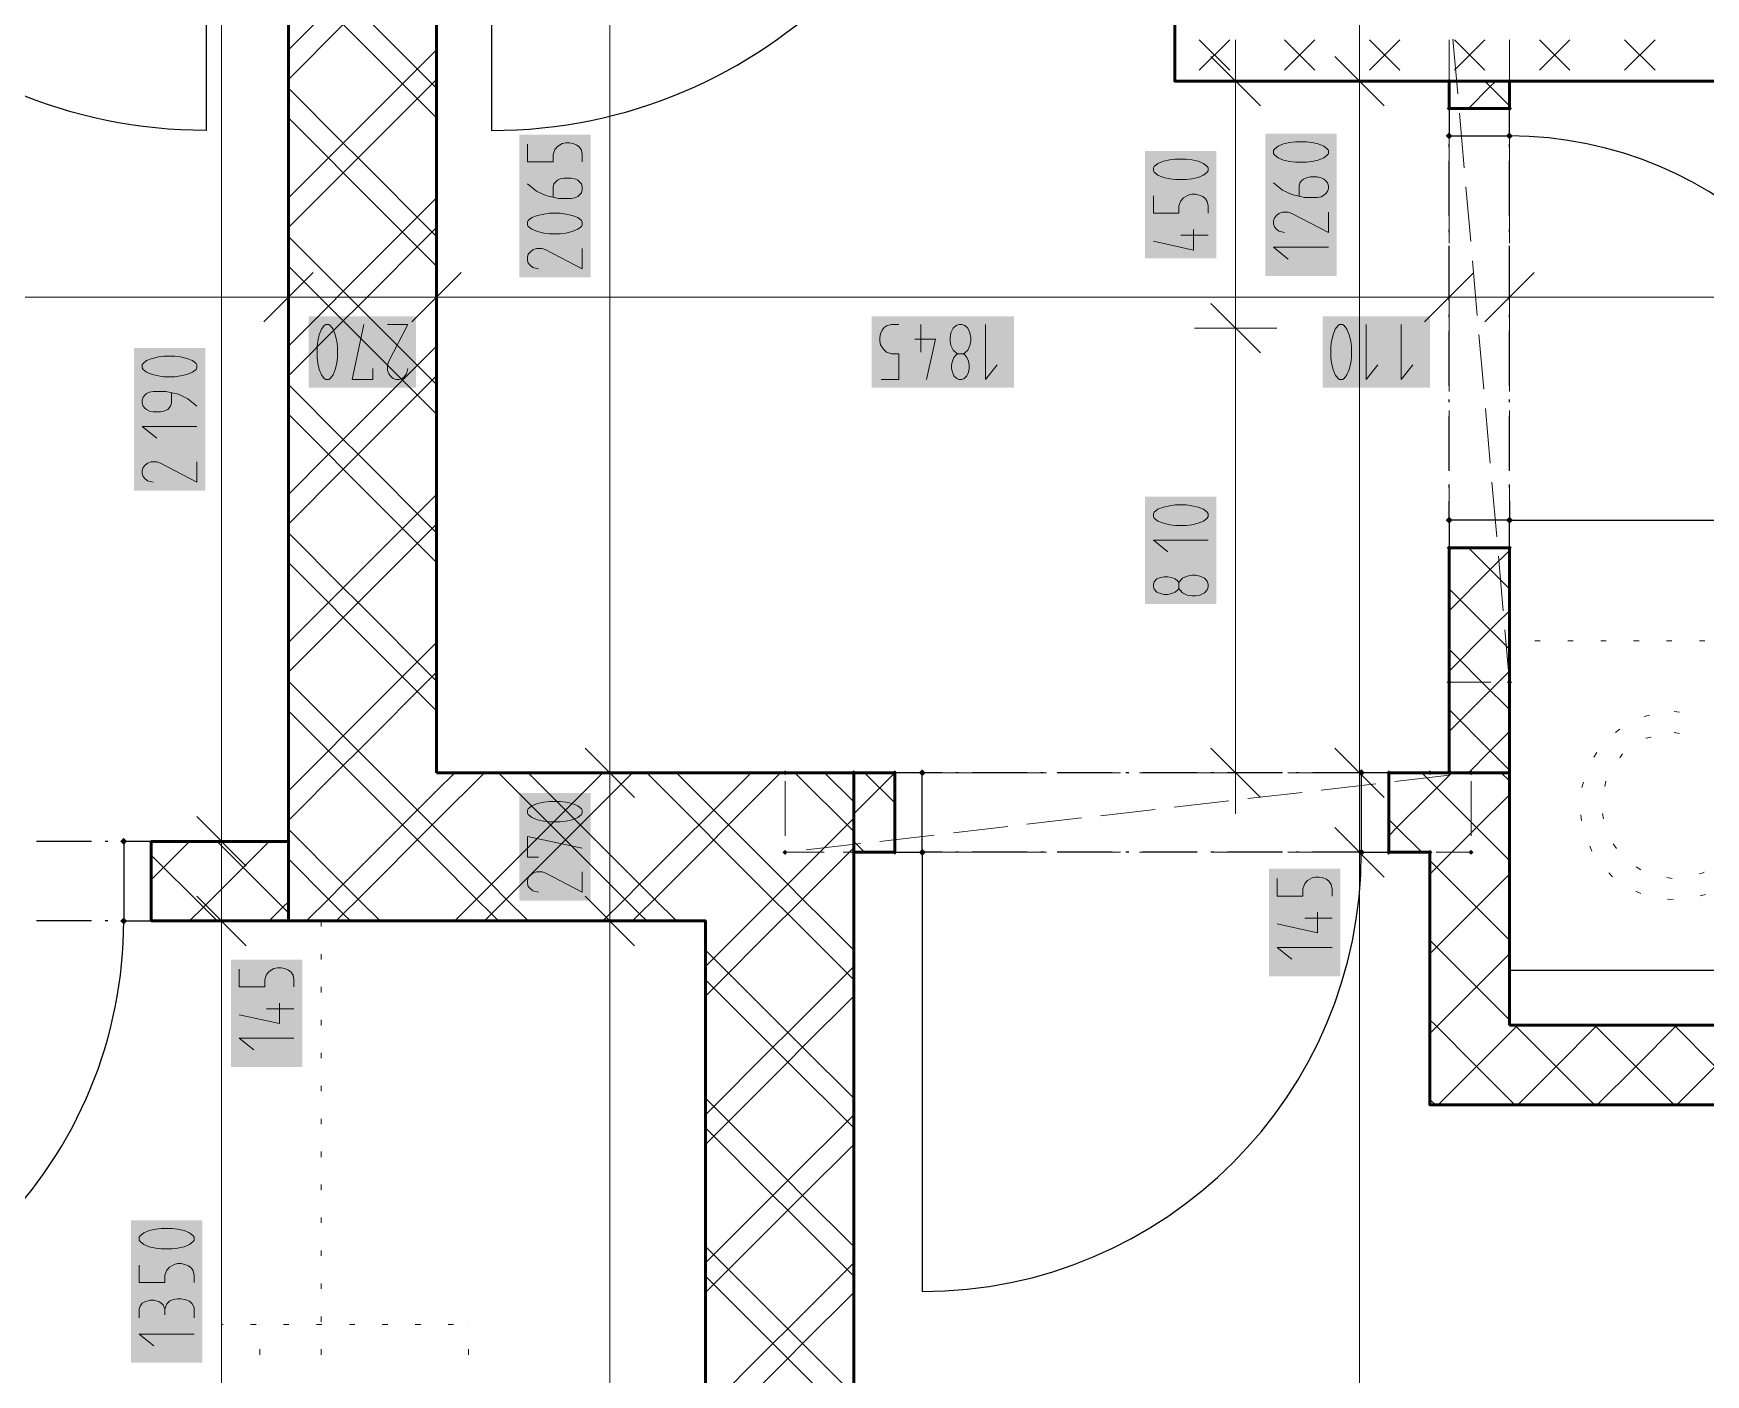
# Model space of a CAD drawing. Header units: millimetres. Extents: x 0 to 594, y 0 to 420.
# Drawn here: x 488.63 to 519.85, y 179.16 to 204.2 of the extents above; entities that cross this region are included whole.
import ezdxf

# ---------------------------------------------------------------- set-up
doc = ezdxf.new("R2010")
doc.units = ezdxf.units.MM
doc.header["$LTSCALE"] = 8
for name, color, linetype in [('PDF_Dvere', 7, 'Continuous'), ('PDF_Instalacni prizdivka do 1m', 7, 'Continuous'), ('PDF_Koty delkove', 7, 'Continuous'), ('PDF_Nabytek', 7, 'Continuous'), ('PDF_Preklady', 7, 'Continuous'), ('PDF_Pricky CP', 7, 'Continuous'), ('PDF_Pricky zdene', 7, 'Continuous'), ('PDF_Sanita', 7, 'Continuous'), ('PDF_Steny akusticke', 7, 'Continuous')]:
    doc.layers.add(name, color=color, linetype=linetype)

msp = doc.modelspace()

# ---------------------------------------------------------------- linework, layer by layer
at = {"layer": 'PDF_Dvere', "lineweight": 25}
for points in [[(491.849, 211.611), (491.849, 202.386, -0.414213), (482.624, 211.611), (483.353, 211.611)], [(497.652, 211.611), (497.18, 211.611), (497.18, 202.386, 0.414213), (506.405, 211.611), (506.159, 211.611)], [(516.193, 195.465), (516.193, 195.109), (523.368, 195.109, 0.414213), (516.193, 202.284)], [(505.596, 188.908), (505.226, 188.908), (505.226, 180.708, 0.414213), (513.426, 188.908), (512.514, 188.908)], [(482.112, 187.626), (482.112, 179.426, 0.414214), (490.312, 187.626), (490.272, 187.626)]]:
    msp.add_lwpolyline(points, format="xyb", dxfattribs=at)
for points in [[(515.066, 202.796), (515.066, 202.284), (516.193, 202.284), (516.193, 202.796)], [(515.066, 195.109), (515.066, 194.596), (516.193, 194.596), (516.193, 195.109)], [(505.226, 190.394), (504.713, 190.394), (504.713, 188.908), (505.226, 188.908)], [(513.938, 190.394), (513.426, 190.394), (513.426, 188.908), (513.938, 188.908)], [(490.824, 189.113), (490.312, 189.113), (490.312, 187.626), (490.824, 187.626)]]:
    msp.add_lwpolyline(points, close=True, dxfattribs=at)
for points in [[(515.066, 202.076), (515.066, 202.128)], [(516.193, 202.076), (516.193, 202.128)], [(515.066, 200.795), (515.066, 201.82)], [(516.193, 200.795), (516.193, 201.82)], [(515.066, 200.488), (515.066, 200.539)], [(516.193, 200.488), (516.193, 200.539)], [(515.066, 199.206), (515.066, 200.231)], [(516.193, 199.206), (516.193, 200.231)], [(515.066, 198.899), (515.066, 198.95)], [(516.193, 198.899), (516.193, 198.95)], [(515.066, 197.618), (515.066, 198.643)], [(516.193, 197.618), (516.193, 198.643)], [(515.066, 197.31), (515.066, 197.361)], [(516.193, 197.31), (516.193, 197.361)], [(515.066, 196.029), (515.066, 197.054)], [(516.193, 196.029), (516.193, 197.054)], [(515.066, 195.721), (515.066, 195.773)], [(516.193, 195.721), (516.193, 195.773)], [(515.066, 195.109), (515.066, 195.465)], [(505.596, 190.394), (505.226, 190.394)], [(505.903, 190.394), (505.852, 190.394)], [(507.184, 190.394), (506.159, 190.394)], [(507.492, 190.394), (507.441, 190.394)], [(508.773, 190.394), (507.748, 190.394)], [(509.081, 190.394), (509.029, 190.394)], [(510.362, 190.394), (509.337, 190.394)], [(510.669, 190.394), (510.618, 190.394)], [(511.951, 190.394), (510.926, 190.394)], [(512.258, 190.394), (512.207, 190.394)], [(513.426, 190.394), (512.514, 190.394)], [(489.708, 189.113), (488.683, 189.113)], [(490.016, 189.113), (489.965, 189.113)], [(490.312, 189.113), (490.272, 189.113)], [(505.903, 188.908), (505.852, 188.908)], [(507.184, 188.908), (506.159, 188.908)], [(507.492, 188.908), (507.441, 188.908)], [(508.773, 188.908), (507.748, 188.908)], [(509.081, 188.908), (509.029, 188.908)], [(510.362, 188.908), (509.337, 188.908)], [(510.669, 188.908), (510.618, 188.908)], [(511.951, 188.908), (510.926, 188.908)], [(512.258, 188.908), (512.207, 188.908)], [(489.708, 187.626), (488.683, 187.626)], [(490.016, 187.626), (489.965, 187.626)]]:
    msp.add_lwpolyline(points, dxfattribs=at)
at = {"layer": 'PDF_Dvere', "lineweight": 25, "transparency": 33554559}
for points in [[(515.066, 202.22), (515.002, 202.284), (515.13, 202.284), (515.066, 202.348)], [(516.193, 202.22), (516.129, 202.284), (516.257, 202.284), (516.193, 202.348)], [(515.066, 195.045), (515.002, 195.109), (515.13, 195.109), (515.066, 195.173)], [(516.193, 195.045), (516.129, 195.109), (516.257, 195.109), (516.193, 195.173)], [(505.29, 190.394), (505.226, 190.33), (505.226, 190.458), (505.162, 190.394)], [(513.49, 190.394), (513.426, 190.33), (513.426, 190.458), (513.362, 190.394)], [(490.376, 189.113), (490.312, 189.049), (490.312, 189.177), (490.248, 189.113)], [(505.29, 188.908), (505.226, 188.844), (505.226, 188.972), (505.162, 188.908)], [(513.49, 188.908), (513.426, 188.844), (513.426, 188.972), (513.362, 188.908)], [(490.376, 187.626), (490.312, 187.562), (490.312, 187.69), (490.248, 187.626)]]:
    msp.add_solid(points, dxfattribs=at)
at = {"layer": 'PDF_Instalacni prizdivka do 1m', "lineweight": 25}
msp.add_lwpolyline([(516.193, 185.679), (526.802, 185.679), (526.802, 186.704), (516.193, 186.704)], close=True, dxfattribs=at)
at = {"layer": 'PDF_Koty delkove', "lineweight": 18}
for points in [[(513.393, 131.969), (513.393, 169.323), (513.393, 170.731), (513.393, 174.278), (513.393, 182.523), (513.393, 188.908), (513.393, 190.394), (513.393, 203.309), (513.393, 204.898), (513.393, 211.56), (513.393, 213.712), (513.393, 224.987), (513.393, 227.037)], [(492.14, 131.969), (492.14, 159.437), (492.14, 166.197), (492.14, 173.789), (492.14, 187.626), (492.14, 189.113), (492.14, 211.56), (492.14, 213.712), (492.14, 218.325)], [(499.39, 131.969), (499.39, 187.626), (499.39, 190.394), (499.39, 211.56), (499.39, 213.712)], [(511.079, 203.309), (511.079, 204.078)], [(511.54, 202.848), (510.618, 203.77)], [(513.854, 202.848), (512.932, 203.77)], [(511.848, 203.309), (511.079, 203.309), (510.31, 203.309)], [(511.079, 190.394), (511.079, 198.696), (511.079, 203.309)], [(514.162, 203.309), (513.393, 203.309), (512.624, 203.309)], [(497.852, 202.127), (497.852, 201.799), (498.33, 201.799), (498.33, 201.936), (498.365, 202.031), (498.416, 202.086), (498.501, 202.14), (498.569, 202.154), (498.637, 202.154), (498.706, 202.14), (498.774, 202.113), (498.825, 202.072), (498.86, 202.018), (498.877, 201.936), (498.877, 201.799)], [(510.156, 201.852), (509.951, 201.852), (509.849, 201.838), (509.729, 201.81), (509.627, 201.769), (509.558, 201.715), (509.542, 201.687), (509.542, 201.633)], [(509.542, 201.633), (509.558, 201.605), (509.627, 201.551), (509.729, 201.51), (509.849, 201.482), (509.951, 201.468), (510.156, 201.468), (510.258, 201.482), (510.378, 201.51), (510.48, 201.551), (510.549, 201.605), (510.567, 201.633), (510.567, 201.687), (510.549, 201.715), (510.48, 201.769), (510.378, 201.81), (510.258, 201.838), (510.156, 201.852)], [(498.33, 201.142), (498.33, 201.333), (498.347, 201.388), (498.381, 201.429), (498.416, 201.456), (498.466, 201.483), (498.535, 201.497), (498.671, 201.497), (498.74, 201.483), (498.791, 201.456), (498.825, 201.429), (498.86, 201.388), (498.877, 201.333), (498.877, 201.279), (498.86, 201.224), (498.825, 201.183), (498.791, 201.156), (498.74, 201.128), (498.671, 201.114), (498.432, 201.114), (498.193, 201.169), (498.022, 201.251), (497.852, 201.388)], [(512.263, 201.163), (512.263, 201.354), (512.28, 201.409), (512.314, 201.45), (512.349, 201.477), (512.399, 201.504), (512.468, 201.518), (512.604, 201.518), (512.673, 201.504), (512.724, 201.477), (512.758, 201.45), (512.793, 201.409), (512.81, 201.354), (512.81, 201.3)], [(509.542, 201.167), (509.542, 200.839), (510.019, 200.839), (510.019, 200.976), (510.054, 201.071), (510.105, 201.126), (510.19, 201.18), (510.258, 201.194), (510.327, 201.194), (510.395, 201.18), (510.463, 201.153), (510.514, 201.112), (510.549, 201.058), (510.567, 200.976), (510.567, 200.839)], [(512.81, 201.3), (512.793, 201.245), (512.758, 201.204), (512.724, 201.177), (512.673, 201.149), (512.604, 201.135), (512.365, 201.135), (512.127, 201.19), (511.955, 201.272), (511.785, 201.409)], [(498.466, 200.84), (498.261, 200.84), (498.16, 200.826), (498.04, 200.799), (497.937, 200.758), (497.868, 200.704), (497.852, 200.676), (497.852, 200.622), (497.868, 200.594), (497.937, 200.54), (498.04, 200.499), (498.16, 200.471), (498.261, 200.457), (498.466, 200.457), (498.569, 200.471), (498.688, 200.499), (498.791, 200.54), (498.86, 200.594), (498.877, 200.622), (498.877, 200.676)], [(498.877, 200.676), (498.86, 200.704), (498.791, 200.758), (498.688, 200.799), (498.569, 200.826), (498.466, 200.84)], [(512.81, 200.861), (512.81, 200.478), (512.127, 200.834), (512.058, 200.861), (511.955, 200.861), (511.888, 200.834), (511.836, 200.793), (511.802, 200.752), (511.785, 200.697), (511.785, 200.643), (511.802, 200.588), (511.836, 200.547), (511.888, 200.506), (511.989, 200.478)], [(510.293, 200.537), (510.293, 200.154), (509.542, 200.319)], [(498.877, 200.183), (498.877, 199.8), (498.193, 200.156), (498.125, 200.183), (498.022, 200.183), (497.955, 200.156), (497.903, 200.115), (497.868, 200.074), (497.852, 200.019), (497.852, 199.965), (497.868, 199.91), (497.903, 199.869), (497.955, 199.828), (498.056, 199.8)], [(510.567, 200.428), (510.054, 200.428)], [(512.81, 200.204), (511.785, 200.204), (512.058, 199.986)], [(493.387, 200.043), (493.387, 199.274), (493.387, 198.505)], [(496.155, 200.043), (496.155, 199.274), (496.155, 198.505)], [(515.066, 200.043), (515.066, 199.274), (515.066, 198.505)], [(516.193, 200.043), (516.193, 199.274), (516.193, 198.505)], [(493.849, 199.735), (492.926, 198.813)], [(496.616, 199.735), (495.694, 198.813)], [(515.527, 199.735), (514.605, 198.813)], [(516.655, 199.735), (515.732, 198.813)], [(414.361, 199.274), (416.513, 199.274), (436.5, 199.274), (437.628, 199.274), (446.801, 199.274), (454.437, 199.274), (456.179, 199.274), (457.051, 199.274), (459.511, 199.274), (460.383, 199.274), (462.125, 199.274), (478.935, 199.274), (481.087, 199.274), (493.387, 199.274), (496.155, 199.274), (515.066, 199.274), (516.193, 199.274), (522.307, 199.274), (528.074, 199.274), (544.227, 199.274), (545.764, 199.274), (549.377, 199.274), (549.557, 199.274), (550.326, 199.274)], [(511.54, 198.235), (510.618, 199.158)], [(494.579, 197.737), (494.798, 198.762)], [(495.236, 198.762), (495.62, 198.762), (495.263, 198.078), (495.236, 198.009), (495.236, 197.907), (495.263, 197.839), (495.304, 197.788), (495.345, 197.753), (495.4, 197.737), (495.455, 197.737), (495.51, 197.753), (495.551, 197.788), (495.592, 197.839), (495.62, 197.941)], [(504.46, 197.737), (504.788, 197.737), (504.788, 198.214), (504.651, 198.214), (504.556, 198.249), (504.501, 198.3), (504.447, 198.386), (504.433, 198.453), (504.433, 198.522), (504.447, 198.591), (504.474, 198.658), (504.515, 198.709), (504.569, 198.744), (504.651, 198.762), (504.788, 198.762)], [(505.199, 198.762), (505.199, 198.249)], [(506.404, 198.762), (506.404, 197.737), (506.622, 198.009)], [(511.848, 198.696), (511.079, 198.696), (510.31, 198.696)], [(513.514, 198.762), (513.514, 197.737), (513.733, 198.009)], [(514.171, 198.762), (514.171, 197.737)], [(505.09, 198.488), (505.473, 198.488), (505.308, 197.737)], [(491.269, 198.171), (491.064, 198.171), (490.963, 198.157), (490.843, 198.13), (490.74, 198.089), (490.672, 198.035), (490.655, 198.007), (490.655, 197.953), (490.672, 197.925), (490.74, 197.871), (490.843, 197.83), (490.963, 197.802), (491.064, 197.788), (491.269, 197.788), (491.372, 197.802), (491.492, 197.83), (491.594, 197.871), (491.663, 197.925), (491.68, 197.953), (491.68, 198.007), (491.663, 198.035), (491.594, 198.089), (491.492, 198.13)], [(491.492, 198.13), (491.372, 198.157), (491.269, 198.171)], [(506.02, 198.197), (506.061, 198.146), (506.089, 198.078), (506.103, 198.009), (506.103, 197.941), (506.089, 197.873), (506.061, 197.804), (506.006, 197.753), (505.965, 197.737), (505.911, 197.737), (505.87, 197.753), (505.815, 197.804), (505.788, 197.873), (505.774, 197.941), (505.774, 198.009), (505.788, 198.078), (505.815, 198.146), (505.856, 198.197), (505.883, 198.214)], [(505.993, 198.214), (506.02, 198.197)], [(514.171, 197.737), (514.39, 198.009)], [(494.963, 197.941), (494.963, 197.737), (494.579, 197.737)], [(491.68, 197.241), (491.509, 197.378), (491.338, 197.46), (491.099, 197.514), (490.859, 197.514), (490.792, 197.5), (490.74, 197.473), (490.707, 197.446), (490.672, 197.405), (490.655, 197.35), (490.655, 197.296), (490.672, 197.241), (490.707, 197.2), (490.74, 197.173), (490.792, 197.145), (490.859, 197.131), (490.997, 197.131), (491.064, 197.145), (491.133, 197.173), (491.184, 197.241), (491.202, 197.296), (491.202, 197.487)], [(491.68, 196.857), (490.655, 196.857), (490.928, 196.639)], [(491.68, 196.2), (491.68, 195.817), (490.997, 196.173), (490.928, 196.2), (490.825, 196.2), (490.758, 196.173), (490.707, 196.132), (490.672, 196.091), (490.655, 196.036)], [(490.655, 196.036), (490.655, 195.982), (490.672, 195.927), (490.707, 195.886), (490.758, 195.845), (490.859, 195.817)], [(510.567, 194.737), (509.542, 194.737), (509.814, 194.519)], [(510.019, 193.834), (510.002, 193.806), (509.951, 193.765), (509.883, 193.738), (509.814, 193.724), (509.746, 193.724), (509.678, 193.738), (509.609, 193.765), (509.558, 193.82), (509.542, 193.862), (509.542, 193.916), (509.558, 193.957), (509.609, 194.012), (509.678, 194.039), (509.746, 194.053), (509.814, 194.053), (509.883, 194.039), (509.951, 194.012), (510.002, 193.971), (510.019, 193.944)], [(499.851, 189.933), (498.928, 190.855)], [(511.54, 189.933), (510.618, 190.855)], [(513.854, 189.933), (512.932, 190.855)], [(500.158, 190.394), (499.39, 190.394), (498.621, 190.394)], [(511.848, 190.394), (511.079, 190.394), (510.31, 190.394)], [(511.079, 190.394), (511.079, 189.625)], [(514.162, 190.394), (513.393, 190.394), (512.624, 190.394)], [(492.601, 188.651), (491.679, 189.574)], [(498.466, 189.859), (498.261, 189.859), (498.16, 189.845), (498.04, 189.818), (497.937, 189.777), (497.868, 189.723), (497.852, 189.695), (497.852, 189.641), (497.868, 189.613), (497.937, 189.558), (498.04, 189.517), (498.16, 189.489), (498.261, 189.475), (498.466, 189.475), (498.569, 189.489), (498.688, 189.517), (498.791, 189.558), (498.86, 189.613), (498.877, 189.641), (498.877, 189.695), (498.86, 189.723), (498.791, 189.777), (498.688, 189.818), (498.569, 189.845), (498.466, 189.859)], [(513.854, 188.446), (512.932, 189.369)], [(492.909, 189.113), (492.14, 189.113), (491.371, 189.113)], [(498.056, 188.818), (497.852, 188.818), (497.852, 189.202), (498.877, 188.984)], [(514.162, 188.908), (513.393, 188.908), (512.624, 188.908)], [(498.877, 188.545), (498.877, 188.161), (498.193, 188.518), (498.125, 188.545), (498.022, 188.545), (497.955, 188.518), (497.903, 188.477), (497.868, 188.436), (497.852, 188.381), (497.852, 188.326), (497.868, 188.271), (497.903, 188.23), (497.955, 188.189), (498.056, 188.161)], [(511.856, 188.42), (511.856, 188.091), (512.333, 188.091), (512.333, 188.228), (512.368, 188.323), (512.419, 188.379), (512.505, 188.433), (512.572, 188.447), (512.641, 188.447), (512.71, 188.433), (512.777, 188.406), (512.828, 188.365), (512.863, 188.31), (512.881, 188.228), (512.881, 188.091)], [(492.601, 187.165), (491.679, 188.088)], [(499.851, 187.165), (498.928, 188.088)], [(512.607, 187.79), (512.607, 187.406), (511.856, 187.571)], [(492.909, 187.626), (492.14, 187.626), (491.371, 187.626)], [(500.158, 187.626), (499.39, 187.626), (498.621, 187.626)], [(512.881, 187.68), (512.368, 187.68)], [(512.881, 187.133), (511.856, 187.133), (512.128, 186.914)], [(492.467, 186.724), (492.467, 186.395), (492.945, 186.395), (492.945, 186.532), (492.98, 186.628), (493.031, 186.683), (493.116, 186.737), (493.184, 186.751), (493.253, 186.751), (493.321, 186.737), (493.389, 186.71), (493.44, 186.669), (493.475, 186.615), (493.492, 186.532), (493.492, 186.395)], [(493.219, 186.094), (493.219, 185.71), (492.467, 185.875)], [(493.492, 185.985), (492.98, 185.985)], [(493.492, 185.437), (492.467, 185.437), (492.74, 185.218)], [(491.216, 181.885), (491.011, 181.885), (490.91, 181.871), (490.79, 181.844), (490.687, 181.803), (490.619, 181.749), (490.602, 181.721), (490.602, 181.667), (490.619, 181.639), (490.687, 181.585), (490.79, 181.544), (490.91, 181.516), (491.011, 181.502), (491.216, 181.502), (491.319, 181.516), (491.439, 181.544), (491.541, 181.585), (491.61, 181.639), (491.627, 181.667), (491.627, 181.721), (491.61, 181.749), (491.541, 181.803), (491.439, 181.844), (491.319, 181.871), (491.216, 181.885)], [(490.602, 181.201), (490.602, 180.873), (491.08, 180.873), (491.08, 181.01), (491.115, 181.105), (491.166, 181.16), (491.251, 181.214), (491.319, 181.228), (491.387, 181.228), (491.456, 181.214), (491.524, 181.187), (491.575, 181.146), (491.61, 181.092), (491.627, 181.01), (491.627, 180.873)], [(490.602, 180.215), (490.602, 180.38), (490.619, 180.435), (490.654, 180.489), (490.705, 180.517), (490.806, 180.544), (490.875, 180.544), (490.977, 180.517), (491.046, 180.462), (491.08, 180.38), (491.08, 180.271)], [(491.627, 180.215), (491.627, 180.407), (491.592, 180.475), (491.541, 180.53), (491.456, 180.557), (491.387, 180.571), (491.319, 180.571), (491.234, 180.557), (491.166, 180.53), (491.115, 180.475), (491.08, 180.38)], [(491.627, 179.914), (490.602, 179.914), (490.875, 179.696)]]:
    msp.add_lwpolyline(points, dxfattribs=at)
for points in [[(512.399, 202.175), (512.194, 202.175), (512.093, 202.161), (511.973, 202.134), (511.87, 202.093), (511.802, 202.039), (511.785, 202.011), (511.785, 201.957), (511.802, 201.929), (511.87, 201.875), (511.973, 201.834), (512.093, 201.806), (512.194, 201.792), (512.399, 201.792), (512.502, 201.806), (512.622, 201.834), (512.724, 201.875), (512.793, 201.929), (512.81, 201.957), (512.81, 202.011), (512.793, 202.039), (512.724, 202.093), (512.622, 202.134), (512.502, 202.161)], [(493.922, 198.351), (493.922, 198.146), (493.936, 198.044), (493.963, 197.924), (494.004, 197.822), (494.058, 197.753), (494.086, 197.737), (494.141, 197.737), (494.168, 197.753), (494.223, 197.822), (494.264, 197.924), (494.292, 198.044), (494.306, 198.146), (494.306, 198.351), (494.292, 198.453), (494.264, 198.573), (494.223, 198.676), (494.168, 198.744), (494.141, 198.762), (494.086, 198.762), (494.058, 198.744), (494.004, 198.676), (493.963, 198.573), (493.936, 198.453)], [(505.747, 198.522), (505.747, 198.453), (505.761, 198.368), (505.801, 198.283), (505.856, 198.232), (505.883, 198.214), (505.993, 198.214), (506.02, 198.232), (506.075, 198.283), (506.117, 198.368), (506.13, 198.453), (506.13, 198.522), (506.117, 198.607), (506.075, 198.693), (506.02, 198.744), (505.965, 198.762), (505.911, 198.762), (505.856, 198.744), (505.801, 198.693), (505.761, 198.607)], [(512.857, 198.351), (512.857, 198.146), (512.871, 198.044), (512.898, 197.924), (512.939, 197.822), (512.994, 197.753), (513.021, 197.737), (513.076, 197.737), (513.104, 197.753), (513.158, 197.822), (513.199, 197.924), (513.227, 198.044), (513.241, 198.146), (513.241, 198.351), (513.227, 198.453), (513.199, 198.573), (513.158, 198.676), (513.104, 198.744), (513.076, 198.762), (513.021, 198.762), (512.994, 198.744), (512.939, 198.676), (512.898, 198.573), (512.871, 198.453)], [(510.156, 195.394), (509.951, 195.394), (509.849, 195.38), (509.729, 195.353), (509.627, 195.312), (509.558, 195.258), (509.542, 195.23), (509.542, 195.176), (509.558, 195.148), (509.627, 195.093), (509.729, 195.052), (509.849, 195.024), (509.951, 195.011), (510.156, 195.011), (510.258, 195.024), (510.378, 195.052), (510.48, 195.093), (510.549, 195.148), (510.567, 195.176), (510.567, 195.23), (510.549, 195.258), (510.48, 195.312), (510.378, 195.353), (510.258, 195.38)], [(510.327, 194.08), (510.258, 194.08), (510.173, 194.066), (510.088, 194.026), (510.037, 193.971), (510.019, 193.944), (510.019, 193.834), (510.037, 193.806), (510.088, 193.751), (510.173, 193.71), (510.258, 193.696), (510.327, 193.696), (510.412, 193.71), (510.498, 193.751), (510.549, 193.806), (510.567, 193.862), (510.567, 193.916), (510.549, 193.971), (510.498, 194.026), (510.412, 194.066)]]:
    msp.add_lwpolyline(points, close=True, dxfattribs=at)
at = {"layer": 'PDF_Koty delkove', "color": 7, "lineweight": 18, "true_color": 0xffffff, "transparency": 33554559}
for points in [[(499.031, 199.646), (499.031, 202.308), (497.698, 199.646), (497.698, 202.308)], [(512.964, 199.667), (512.964, 202.329), (511.631, 199.667), (511.631, 202.329)], [(510.72, 200), (510.72, 202.005), (509.388, 200), (509.388, 202.005)], [(495.773, 198.915), (493.769, 198.915), (495.773, 197.583), (493.769, 197.583)], [(506.941, 198.915), (504.279, 198.915), (506.941, 197.583), (504.279, 197.583)], [(514.709, 198.915), (512.704, 198.915), (514.709, 197.583), (512.704, 197.583)], [(491.834, 195.663), (491.834, 198.325), (490.502, 195.663), (490.502, 198.325)], [(510.72, 193.543), (510.72, 195.548), (509.388, 193.543), (509.388, 195.548)], [(499.031, 188.008), (499.031, 190.013), (497.698, 188.008), (497.698, 190.013)], [(513.034, 186.595), (513.034, 188.6), (511.702, 186.595), (511.702, 188.6)], [(493.646, 184.9), (493.646, 186.904), (492.314, 184.9), (492.314, 186.904)], [(491.781, 179.377), (491.781, 182.039), (490.449, 179.377), (490.449, 182.039)]]:
    msp.add_solid(points, dxfattribs=at)
at = {"layer": 'PDF_Nabytek', "lineweight": 13}
for points in [[(494.013, 187.626), (494.002, 187.626)], [(494.002, 187.626), (494.002, 187.626)], [(494.002, 187.626), (494.002, 187.626)], [(494.002, 187.522), (494.002, 187.624)], [(494.628, 187.626), (494.526, 187.626)], [(495.243, 187.626), (495.141, 187.626)], [(495.858, 187.626), (495.756, 187.626)], [(496.473, 187.626), (496.371, 187.626)], [(497.088, 187.626), (496.986, 187.626)], [(497.703, 187.626), (497.601, 187.626)], [(498.318, 187.626), (498.216, 187.626)], [(498.933, 187.626), (498.831, 187.626)], [(499.548, 187.626), (499.446, 187.626)], [(500.163, 187.626), (500.061, 187.626)], [(500.778, 187.626), (500.676, 187.626)], [(501.177, 187.626), (501.177, 187.626)], [(501.177, 187.626), (501.177, 187.626)], [(501.177, 187.522), (501.177, 187.624)], [(494.002, 186.907), (494.002, 187.009)], [(501.177, 186.907), (501.177, 187.009)], [(494.002, 186.292), (494.002, 186.394)], [(501.177, 186.292), (501.177, 186.394)], [(494.002, 185.677), (494.002, 185.779)], [(501.177, 185.677), (501.177, 185.779)], [(494.002, 185.062), (494.002, 185.164)], [(501.177, 185.062), (501.177, 185.164)], [(494.002, 184.447), (494.002, 184.549)], [(501.177, 184.447), (501.177, 184.549)], [(494.002, 183.832), (494.002, 183.934)], [(501.177, 183.832), (501.177, 183.934)], [(494.002, 183.217), (494.002, 183.319)], [(501.177, 183.217), (501.177, 183.319)], [(494.002, 182.602), (494.002, 182.704)], [(501.177, 182.602), (501.177, 182.704)], [(494.002, 181.987), (494.002, 182.089)], [(501.177, 181.987), (501.177, 182.089)], [(494.002, 181.372), (494.002, 181.474)], [(501.177, 181.372), (501.177, 181.474)], [(494.002, 180.757), (494.002, 180.859)], [(501.177, 180.757), (501.177, 180.859)], [(494.002, 180.142), (494.002, 180.244)], [(501.177, 180.142), (501.177, 180.244)], [(492.139, 180.093), (492.139, 180.093)], [(492.168, 180.093), (492.139, 180.093)], [(492.139, 180.093), (492.139, 180.093)], [(492.783, 180.093), (492.681, 180.093)], [(492.857, 180.093), (492.857, 180.093)], [(493.398, 180.093), (493.296, 180.093)], [(494.013, 180.093), (493.911, 180.093)], [(494.628, 180.093), (494.526, 180.093)], [(495.243, 180.093), (495.141, 180.093)], [(495.858, 180.093), (495.756, 180.093)], [(496.473, 180.093), (496.371, 180.093)], [(496.752, 180.093), (496.752, 180.093)], [(496.752, 180.093), (496.752, 180.093)], [(492.139, 179.527), (492.139, 179.629)], [(492.857, 179.527), (492.857, 179.629)], [(494.002, 179.527), (494.002, 179.629)], [(496.752, 179.527), (496.752, 179.629)], [(501.177, 179.527), (501.177, 179.629)]]:
    msp.add_lwpolyline(points, dxfattribs=at)
at = {"layer": 'PDF_Preklady', "lineweight": 18}
for points in [[(515.066, 203.309), (515.066, 204.075)], [(515.227, 203.068), (515.137, 204.089)], [(516.193, 203.309), (516.193, 204.075)], [(515.066, 203.05), (515.066, 203.309)], [(516.193, 203.05), (516.193, 203.309)], [(515.066, 201.666), (515.066, 202.691)], [(515.348, 201.689), (515.258, 202.71)], [(516.193, 201.666), (516.193, 202.691)], [(515.066, 200.283), (515.066, 201.308)], [(515.469, 200.311), (515.38, 201.332)], [(516.193, 200.283), (516.193, 201.308)], [(515.066, 198.899), (515.066, 199.924)], [(515.591, 198.933), (515.501, 199.954)], [(516.193, 198.899), (516.193, 199.924)], [(515.066, 197.515), (515.066, 198.54)], [(515.712, 197.554), (515.622, 198.575)], [(516.193, 197.515), (516.193, 198.54)], [(515.066, 196.131), (515.066, 197.156)], [(515.833, 196.176), (515.744, 197.197)], [(516.193, 196.131), (516.193, 197.156)], [(515.955, 194.797), (515.865, 195.818)], [(515.066, 194.748), (515.066, 195.773)], [(516.193, 194.748), (516.193, 195.773)], [(515.066, 193.364), (515.066, 194.389)], [(516.076, 193.419), (515.986, 194.44)], [(516.193, 193.364), (516.193, 194.389)], [(515.066, 192.085), (515.066, 193.005)], [(516.107, 193.062), (516.193, 192.085), (516.193, 193.005)], [(515.846, 192.085), (515.066, 192.085)], [(503.392, 190.394), (502.664, 190.394)], [(502.664, 189.213), (502.664, 190.238)], [(503.945, 190.394), (503.751, 190.394)], [(504.776, 190.394), (504.713, 190.394), (503.945, 190.394)], [(506.159, 190.394), (505.134, 190.394)], [(507.543, 190.394), (506.518, 190.394)], [(508.927, 190.394), (507.902, 190.394)], [(510.311, 190.394), (509.286, 190.394)], [(511.694, 190.394), (510.669, 190.394)], [(513.078, 190.394), (512.053, 190.394)], [(512.679, 190.07), (513.698, 190.188)], [(514.462, 190.394), (513.938, 190.394), (513.437, 190.394)], [(514.054, 190.229), (515.072, 190.347)], [(515.066, 190.394), (514.821, 190.394)], [(515.476, 190.394), (515.066, 190.394)], [(515.429, 190.388), (515.476, 190.394)], [(515.476, 189.213), (515.476, 190.238)], [(511.305, 189.91), (512.323, 190.028)], [(508.556, 189.591), (509.574, 189.709)], [(509.93, 189.751), (510.949, 189.869)], [(505.807, 189.272), (506.825, 189.39)], [(507.181, 189.432), (508.2, 189.55)], [(503.058, 188.953), (504.076, 189.071)], [(504.432, 189.113), (505.451, 189.231)], [(502.664, 188.908), (502.701, 188.912)], [(503.392, 188.908), (502.664, 188.908)], [(503.945, 188.908), (503.751, 188.908)], [(504.776, 188.908), (504.713, 188.908), (503.945, 188.908)], [(506.159, 188.908), (505.134, 188.908)], [(507.543, 188.908), (506.518, 188.908)], [(508.927, 188.908), (507.902, 188.908)], [(510.311, 188.908), (509.286, 188.908)], [(511.694, 188.908), (510.669, 188.908)], [(513.078, 188.908), (512.053, 188.908)], [(514.462, 188.908), (513.938, 188.908), (513.437, 188.908)], [(515.476, 188.908), (514.821, 188.908)]]:
    msp.add_lwpolyline(points, dxfattribs=at)
at = {"layer": 'PDF_Preklady', "lineweight": 18, "transparency": 33554559}
for points in [[(515.066, 203.263), (515.02, 203.309), (515.112, 203.309), (515.066, 203.355)], [(515.066, 203.263), (515.02, 203.309), (515.112, 203.309), (515.066, 203.355)], [(516.193, 203.263), (516.147, 203.309), (516.239, 203.309), (516.193, 203.355)], [(516.193, 203.263), (516.147, 203.309), (516.239, 203.309), (516.193, 203.355)], [(515.066, 202.75), (515.02, 202.796), (515.112, 202.796), (515.066, 202.842)], [(515.066, 202.75), (515.02, 202.796), (515.112, 202.796), (515.066, 202.842)], [(516.193, 202.75), (516.147, 202.796), (516.239, 202.796), (516.193, 202.842)], [(516.193, 202.75), (516.147, 202.796), (516.239, 202.796), (516.193, 202.842)], [(515.066, 194.55), (515.02, 194.596), (515.112, 194.596), (515.066, 194.642)], [(515.066, 194.55), (515.02, 194.596), (515.112, 194.596), (515.066, 194.642)], [(516.193, 194.55), (516.147, 194.596), (516.239, 194.596), (516.193, 194.642)], [(516.193, 194.55), (516.147, 194.596), (516.239, 194.596), (516.193, 194.642)], [(515.066, 192.039), (515.02, 192.085), (515.112, 192.085), (515.066, 192.131)], [(515.112, 192.085), (515.066, 192.039), (515.066, 192.131), (515.02, 192.085)], [(516.239, 192.085), (516.193, 192.039), (516.193, 192.131), (516.147, 192.085)], [(516.193, 192.039), (516.147, 192.085), (516.239, 192.085), (516.193, 192.131)], [(516.197, 192.039), (516.147, 192.081), (516.239, 192.089), (516.189, 192.131)], [(502.71, 190.394), (502.664, 190.348), (502.664, 190.44), (502.617, 190.394)], [(502.664, 190.348), (502.617, 190.394), (502.71, 190.394), (502.664, 190.44)], [(503.991, 190.394), (503.945, 190.348), (503.945, 190.44), (503.899, 190.394)], [(503.991, 190.394), (503.945, 190.348), (503.945, 190.44), (503.899, 190.394)], [(504.76, 190.394), (504.713, 190.348), (504.713, 190.44), (504.667, 190.394)], [(504.76, 190.394), (504.713, 190.348), (504.713, 190.44), (504.667, 190.394)], [(513.984, 190.394), (513.938, 190.348), (513.938, 190.44), (513.892, 190.394)], [(513.984, 190.394), (513.938, 190.348), (513.938, 190.44), (513.892, 190.394)], [(514.753, 190.394), (514.707, 190.348), (514.707, 190.44), (514.661, 190.394)], [(514.753, 190.394), (514.707, 190.348), (514.707, 190.44), (514.661, 190.394)], [(515.112, 190.394), (515.066, 190.348), (515.066, 190.44), (515.02, 190.394)], [(515.112, 190.394), (515.066, 190.348), (515.066, 190.44), (515.02, 190.394)], [(515.43, 190.389), (515.471, 190.44), (515.481, 190.348), (515.522, 190.399)], [(515.476, 190.348), (515.43, 190.394), (515.522, 190.394), (515.476, 190.44)], [(515.522, 190.394), (515.476, 190.348), (515.476, 190.44), (515.43, 190.394)], [(502.71, 188.908), (502.664, 188.862), (502.664, 188.954), (502.617, 188.908)], [(502.664, 188.862), (502.617, 188.908), (502.71, 188.908), (502.664, 188.954)], [(502.618, 188.902), (502.658, 188.953), (502.669, 188.862), (502.709, 188.913)], [(503.991, 188.908), (503.945, 188.862), (503.945, 188.954), (503.899, 188.908)], [(503.991, 188.908), (503.945, 188.862), (503.945, 188.954), (503.899, 188.908)], [(504.76, 188.908), (504.713, 188.862), (504.713, 188.954), (504.667, 188.908)], [(504.76, 188.908), (504.713, 188.862), (504.713, 188.954), (504.667, 188.908)], [(513.984, 188.908), (513.938, 188.862), (513.938, 188.954), (513.892, 188.908)], [(513.984, 188.908), (513.938, 188.862), (513.938, 188.954), (513.892, 188.908)], [(514.753, 188.908), (514.707, 188.862), (514.707, 188.954), (514.661, 188.908)], [(514.753, 188.908), (514.707, 188.862), (514.707, 188.954), (514.661, 188.908)], [(515.522, 188.908), (515.476, 188.862), (515.476, 188.954), (515.43, 188.908)], [(515.476, 188.862), (515.43, 188.908), (515.522, 188.908), (515.476, 188.954)]]:
    msp.add_solid(points, dxfattribs=at)
at = {"layer": 'PDF_Pricky CP', "lineweight": 50}
for points in [[(511.53, 204.898), (511.53, 211.611), (509.941, 211.611), (509.941, 211.56), (509.941, 203.309), (511.53, 203.309)], [(511.53, 203.309), (515.066, 203.309), (516.193, 203.309), (520.806, 203.309), (520.806, 204.898), (520.806, 209.92), (520.806, 211.611), (519.217, 211.611), (519.217, 204.898), (516.193, 204.898), (515.066, 204.898), (511.53, 204.898)]]:
    msp.add_lwpolyline(points, dxfattribs=at)
at = {"layer": 'PDF_Pricky CP', "lineweight": 9}
for points in [[(510.968, 203.511), (510.4, 204.08)], [(510.968, 204.08), (510.4, 203.511)], [(512.557, 203.511), (511.988, 204.08)], [(512.557, 204.08), (511.988, 203.511)], [(514.146, 203.511), (513.577, 204.08)], [(514.146, 204.08), (513.577, 203.511)], [(515.735, 203.511), (515.166, 204.08)], [(515.735, 204.08), (515.166, 203.511)], [(517.323, 203.511), (516.755, 204.08)], [(517.323, 204.08), (516.755, 203.511)], [(518.912, 203.511), (518.343, 204.08)], [(518.912, 204.08), (518.343, 203.511)]]:
    msp.add_lwpolyline(points, dxfattribs=at)
at = {"layer": 'PDF_Pricky zdene', "lineweight": 50}
for points in [[(516.193, 202.796), (516.193, 203.309), (515.066, 203.309), (515.066, 202.796)], [(516.193, 202.796), (515.066, 202.796)], [(515.066, 194.596), (516.193, 194.596)], [(515.066, 194.596), (515.066, 192.085), (515.066, 190.394), (515.476, 190.394), (516.193, 190.394), (516.193, 192.085), (516.193, 194.596)], [(513.938, 188.908), (513.938, 190.394)], [(516.193, 185.679), (516.193, 190.394), (515.476, 190.394), (515.066, 190.394), (514.707, 190.394), (513.938, 190.394)], [(490.824, 187.626), (490.824, 189.113)], [(490.824, 187.626), (493.387, 187.626), (493.387, 189.113), (490.824, 189.113)], [(513.938, 188.908), (514.707, 188.908), (514.707, 185.679)], [(514.707, 185.679), (514.707, 184.193), (545.764, 184.193), (545.816, 184.193), (545.816, 185.679), (545.764, 185.679), (516.193, 185.679)]]:
    msp.add_lwpolyline(points, dxfattribs=at)
at = {"layer": 'PDF_Pricky zdene', "lineweight": 9}
for points in [[(515.937, 203.309), (515.835, 203.206), (515.425, 202.796)], [(516.193, 202.848), (515.835, 203.206), (515.732, 203.309)], [(515.117, 202.796), (515.066, 202.848)], [(515.117, 194.596), (515.066, 194.545)], [(516.193, 193.828), (515.85, 194.171), (515.835, 194.186), (515.425, 194.596)], [(516.193, 194.545), (515.847, 194.199), (515.835, 194.186), (515.066, 193.418)], [(516.193, 192.7), (515.963, 192.931), (515.835, 193.059), (515.066, 193.828)], [(516.193, 193.418), (515.941, 193.166), (515.835, 193.059), (515.066, 192.29)], [(516.193, 191.573), (516.075, 191.691), (515.835, 191.931), (515.066, 192.7)], [(516.193, 192.29), (516.035, 192.132), (515.835, 191.931), (515.066, 191.163)], [(516.193, 190.445), (516.188, 190.45), (515.835, 190.804), (515.066, 191.573)], [(516.193, 191.163), (516.129, 191.099), (515.835, 190.804), (515.425, 190.394)], [(504.713, 190.394), (503.945, 189.625)], [(504.713, 189.83), (504.15, 190.394)], [(515.117, 190.394), (514.707, 189.984), (514.092, 189.369), (513.938, 189.215)], [(514.707, 190.24), (514.553, 190.394)], [(514.553, 190.394), (514.553, 190.394)], [(516.193, 188.754), (515.578, 189.369), (514.707, 190.24)], [(515.117, 190.394), (515.066, 190.445)], [(516.193, 190.24), (516.04, 190.394)], [(516.193, 189.984), (515.578, 189.369), (514.707, 188.498)], [(514.092, 189.369), (513.938, 189.523)], [(514.553, 188.908), (514.092, 189.369)], [(491.542, 189.113), (490.824, 188.394)], [(493.029, 189.113), (491.799, 187.883), (491.542, 187.626)], [(493.387, 187.78), (493.285, 187.883), (492.055, 189.113)], [(504.15, 188.908), (503.945, 189.113)], [(492.055, 187.626), (491.799, 187.883), (490.824, 188.857)], [(504.713, 188.908), (504.713, 188.908)], [(516.193, 187.268), (515.578, 187.883), (514.707, 188.754)], [(516.193, 188.498), (515.578, 187.883), (514.707, 187.011)], [(493.387, 187.985), (493.285, 187.883), (493.029, 187.626)], [(516.193, 185.781), (515.578, 186.396), (514.707, 187.268)], [(516.193, 187.011), (515.578, 186.396), (514.861, 185.679)], [(514.81, 185.679), (514.707, 185.781)], [(514.861, 185.679), (514.707, 185.525)], [(516.296, 184.193), (515.578, 184.91), (514.81, 185.679)], [(516.347, 185.679), (515.578, 184.91), (514.861, 184.193)], [(517.782, 184.193), (517.065, 184.91), (516.296, 185.679)], [(517.833, 185.679), (517.065, 184.91), (516.347, 184.193)], [(519.268, 184.193), (518.551, 184.91), (517.782, 185.679)], [(519.32, 185.679), (518.551, 184.91), (517.833, 184.193)], [(520.755, 184.193), (520.037, 184.91), (519.268, 185.679)], [(520.806, 185.679), (520.037, 184.91), (519.32, 184.193)], [(514.81, 184.193), (514.707, 184.295)]]:
    msp.add_lwpolyline(points, dxfattribs=at)
at = {"layer": 'PDF_Pricky zdene', "lineweight": 50}
msp.add_lwpolyline([(504.713, 188.908), (503.945, 188.908), (503.945, 190.394), (504.713, 190.394)], close=True, dxfattribs=at)
at = {"layer": 'PDF_Sanita', "lineweight": 13}
for points in [[(516.193, 192.854), (516.193, 192.854)], [(516.193, 192.854), (516.193, 192.854)], [(516.768, 192.854), (516.666, 192.854)], [(517.383, 192.854), (517.281, 192.854)], [(517.998, 192.854), (517.896, 192.854)], [(518.613, 192.854), (518.511, 192.854)], [(519.228, 192.854), (519.125, 192.854)], [(519.843, 192.854), (519.74, 192.854)], [(516.193, 192.441), (516.193, 192.544)], [(516.193, 191.826), (516.193, 191.929)], [(518.707, 191.441), (518.806, 191.467)], [(519.268, 191.536), (519.37, 191.527)], [(516.193, 191.211), (516.193, 191.314)], [(518.171, 191.147), (518.255, 191.206)], [(519.268, 191.146), (519.369, 191.126)], [(518.742, 191.039), (518.745, 191.042), (518.842, 191.061)], [(516.193, 190.596), (516.193, 190.699)], [(517.767, 190.687), (517.826, 190.771)], [(518.254, 190.674), (518.302, 190.745)], [(517.547, 190.117), (517.573, 190.216)], [(517.973, 190.138), (517.993, 190.238)], [(516.193, 189.981), (516.193, 190.084)], [(517.535, 189.505), (517.526, 189.607)], [(517.95, 189.535), (517.93, 189.635)], [(516.193, 189.366), (516.193, 189.469)], [(517.734, 188.927), (517.691, 189.02)], [(518.189, 188.981), (518.132, 189.066)], [(516.193, 188.752), (516.193, 188.854)], [(518.645, 188.583), (518.56, 188.64)], [(518.12, 188.452), (518.048, 188.524)], [(519.23, 188.42), (519.13, 188.44)], [(519.827, 188.54), (519.791, 188.516), (519.733, 188.505)], [(516.193, 188.137), (516.193, 188.239)], [(518.645, 188.138), (518.553, 188.181)], [(519.247, 188.024), (519.145, 188.033)], [(519.851, 188.123), (519.752, 188.096)], [(516.193, 187.522), (516.193, 187.624)], [(516.193, 186.907), (516.193, 187.009)], [(516.193, 186.704), (516.193, 186.704)], [(516.193, 186.704), (516.193, 186.704)], [(516.768, 186.704), (516.666, 186.704)], [(517.383, 186.704), (517.281, 186.704)], [(517.998, 186.704), (517.896, 186.704)], [(518.613, 186.704), (518.511, 186.704)], [(519.228, 186.704), (519.125, 186.704)], [(519.843, 186.704), (519.74, 186.704)]]:
    msp.add_lwpolyline(points, dxfattribs=at)
at = {"layer": 'PDF_Steny akusticke', "lineweight": 50}
for points in [[(496.155, 190.394), (496.155, 211.56), (496.155, 211.611), (493.387, 211.611), (493.387, 211.56), (493.387, 189.113), (493.387, 187.626), (493.387, 187.626), (496.155, 187.626), (496.155, 187.626)], [(503.945, 187.626), (503.945, 188.908), (503.945, 190.394), (502.664, 190.394), (496.155, 190.394)], [(496.155, 187.626), (501.177, 187.626), (501.177, 131.969), (503.945, 131.969), (503.945, 187.626)]]:
    msp.add_lwpolyline(points, dxfattribs=at)
at = {"layer": 'PDF_Steny akusticke', "lineweight": 9}
for points in [[(496.155, 203.176), (494.689, 204.641), (494.412, 204.918), (493.387, 205.943)], [(493.387, 203.34), (494.412, 204.365), (494.136, 204.641), (493.387, 203.893)], [(496.155, 202.622), (494.412, 204.365)], [(494.136, 201.874), (494.412, 202.151), (496.155, 203.893)], [(494.412, 201.597), (494.689, 201.874), (496.155, 203.34)], [(496.155, 200.408), (494.689, 201.874), (494.412, 202.151), (493.387, 203.176)], [(494.136, 201.874), (493.387, 202.622)], [(493.387, 200.572), (494.412, 201.597), (494.136, 201.874), (493.387, 201.126)], [(496.155, 199.855), (494.412, 201.597)], [(494.136, 199.106), (494.412, 199.383), (496.155, 201.126)], [(494.689, 199.106), (496.155, 200.572)], [(496.155, 197.641), (494.689, 199.106), (494.412, 199.383), (493.387, 200.408)], [(494.136, 199.106), (493.387, 199.855)], [(493.387, 197.805), (494.412, 198.83), (494.136, 199.106), (493.387, 198.358)], [(494.412, 198.83), (494.689, 199.106)], [(496.155, 197.087), (494.412, 198.83)], [(494.136, 196.339), (494.412, 196.616), (496.155, 198.358)], [(494.689, 196.339), (496.155, 197.805)], [(496.155, 194.873), (494.689, 196.339), (494.412, 196.616), (493.387, 197.641)], [(494.136, 196.339), (493.387, 197.087)], [(493.387, 195.037), (494.412, 196.062), (494.136, 196.339), (493.387, 195.591)], [(494.412, 196.062), (494.689, 196.339)], [(496.155, 194.32), (494.412, 196.062)], [(493.387, 192.823), (494.136, 193.571), (494.412, 193.848), (496.155, 195.591)], [(496.155, 192.106), (494.689, 193.571), (494.412, 193.848), (493.387, 194.873)], [(494.689, 193.571), (496.155, 195.037)], [(496.155, 191.552), (494.412, 193.295), (494.136, 193.571), (493.387, 194.32)], [(494.412, 193.295), (494.689, 193.571)], [(493.387, 192.27), (494.412, 193.295)], [(493.387, 190.056), (494.136, 190.804), (494.412, 191.081), (496.155, 192.823)], [(496.155, 189.338), (494.689, 190.804), (494.412, 191.081), (493.387, 192.106)], [(494.689, 190.804), (496.155, 192.27)], [(496.155, 188.785), (494.412, 190.527), (494.136, 190.804), (493.387, 191.552)], [(493.387, 189.502), (494.412, 190.527)], [(494.412, 190.527), (494.689, 190.804)], [(496.155, 190.056), (496.493, 190.394)], [(496.155, 189.502), (497.047, 190.394)], [(496.493, 187.626), (496.903, 188.036), (497.18, 188.313), (499.261, 190.394)], [(497.047, 187.626), (497.18, 187.76), (497.457, 188.036), (499.814, 190.394)], [(500.081, 187.626), (499.947, 187.76), (499.671, 188.036), (497.313, 190.394)], [(500.634, 187.626), (500.224, 188.036), (499.947, 188.313), (497.867, 190.394)], [(499.261, 187.626), (499.671, 188.036), (499.947, 188.313), (502.028, 190.394)], [(499.814, 187.626), (499.947, 187.76), (500.224, 188.036), (502.581, 190.394)], [(502.848, 187.626), (502.715, 187.76), (502.438, 188.036), (500.081, 190.394)], [(503.401, 187.626), (502.991, 188.036), (502.715, 188.313), (500.634, 190.394)], [(503.945, 189.297), (502.848, 190.394)], [(503.945, 189.851), (503.401, 190.394)], [(493.725, 187.626), (494.136, 188.036), (494.412, 188.313), (496.155, 190.056)], [(495.099, 187.626), (494.689, 188.036), (494.412, 188.313), (493.387, 189.338)], [(494.689, 188.036), (496.155, 189.502)], [(497.867, 187.626), (497.457, 188.036), (497.18, 188.313), (496.155, 189.338)], [(502.028, 187.626), (502.438, 188.036), (502.715, 188.313), (503.945, 189.543)], [(502.581, 187.626), (502.715, 187.76), (502.991, 188.036), (503.945, 188.99)], [(494.546, 187.626), (494.412, 187.76), (494.136, 188.036), (493.387, 188.785)], [(497.313, 187.626), (497.18, 187.76), (496.903, 188.036), (496.155, 188.785)], [(494.412, 187.76), (494.689, 188.036)], [(494.279, 187.626), (494.412, 187.76)], [(501.177, 186.776), (502.028, 187.626)], [(501.177, 186.222), (502.581, 187.626)], [(503.945, 186.53), (502.848, 187.626)], [(503.945, 187.083), (503.401, 187.626)], [(502.715, 185.546), (501.177, 187.083)], [(502.991, 185.269), (502.715, 185.546), (503.945, 186.776)], [(502.438, 185.269), (501.177, 186.53)], [(502.991, 185.269), (503.945, 186.222)], [(502.438, 185.269), (502.715, 185.546)], [(501.177, 184.008), (502.438, 185.269)], [(501.177, 183.455), (502.715, 184.992), (502.991, 185.269)], [(502.715, 184.992), (502.438, 185.269)], [(503.945, 184.316), (502.991, 185.269)], [(503.945, 183.762), (502.715, 184.992)], [(502.715, 182.778), (501.177, 184.316)], [(503.945, 181.548), (502.991, 182.501), (502.715, 182.778), (503.945, 184.008)], [(502.438, 182.501), (501.177, 183.762)], [(502.991, 182.501), (503.945, 183.455)], [(502.438, 182.501), (502.715, 182.778)], [(501.177, 181.241), (502.438, 182.501)], [(501.177, 180.687), (502.715, 182.225), (502.991, 182.501)], [(502.715, 182.225), (502.438, 182.501)], [(503.945, 180.995), (502.715, 182.225)], [(503.945, 178.781), (502.991, 179.734), (502.715, 180.011), (501.177, 181.548)], [(502.715, 180.011), (503.945, 181.241)], [(502.438, 179.734), (501.177, 180.995)], [(502.991, 179.734), (503.945, 180.687)], [(502.438, 179.734), (502.715, 180.011)], [(501.177, 178.473), (502.438, 179.734)], [(501.177, 177.92), (502.715, 179.457), (502.991, 179.734)], [(502.715, 179.457), (502.438, 179.734)], [(503.945, 178.227), (502.715, 179.457)]]:
    msp.add_lwpolyline(points, dxfattribs=at)

doc.saveas('drawing.dxf')
